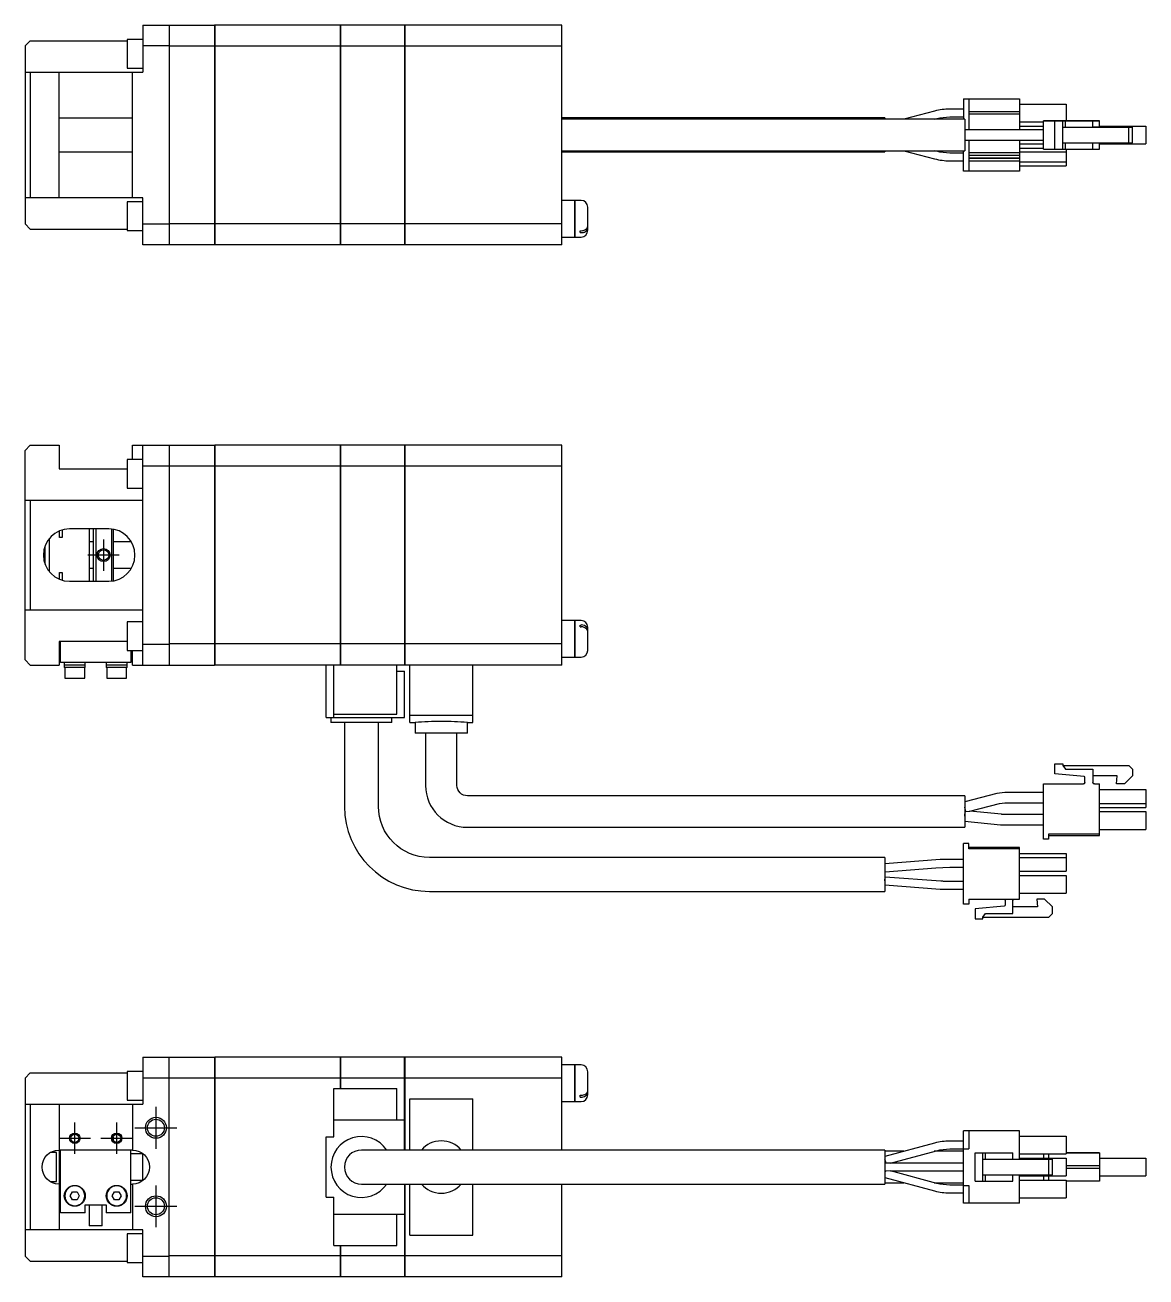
# Model space of a CAD drawing. Extents: x 0 to 716, y -8 to 249.
# Drawn here: x 145.5 to 359.6, y 10 to 249.2 of the extents above; entities that cross this region are included whole.
import ezdxf

# ---------------------------------------------------------------- set-up
doc = ezdxf.new("R2010")
doc.units = 0
doc.header["$LTSCALE"] = 0.5
doc.linetypes.add('CENTER', pattern=[50.8, 31.75, -6.35, 6.35, -6.35])
for name, color, linetype in [('MSM_CENTER', 1, 'CENTER'), ('MSM_CONTINUOUS', 7, 'CONTINUOUS'), ('MSM_NARROW', 5, 'CONTINUOUS')]:
    doc.layers.add(name, color=color, linetype=linetype)

msp = doc.modelspace()

# ---------------------------------------------------------------- linework, layer by layer
at = {"layer": 'MSM_CENTER'}
for p, q in [((160.49, 150.9), (160.49, 144.9)), ((160.49, 150.9), (160.49, 144.9)), ((163.49, 147.9), (157.49, 147.9)), ((163.49, 147.9), (157.49, 147.9)), ((170.49, 42.5), (170.49, 34.5)), ((154.99, 33.5), (154.99, 39.5)), ((162.99, 33.5), (162.99, 39.5)), ((166.49, 38.5), (174.49, 38.5)), ((151.99, 36.5), (157.99, 36.5)), ((159.99, 36.5), (165.99, 36.5)), ((170.49, 27.5), (170.49, 19.5)), ((166.49, 23.5), (174.49, 23.5))]:
    msp.add_line(p, q, dxfattribs=at)
at = {"layer": 'MSM_CONTINUOUS'}
for p, q in [((167.99, 249.15), (167.99, 240.15)), ((167.99, 249.15), (181.69, 249.15)), ((172.99, 249.15), (172.99, 207.15)), ((181.69, 249.15), (181.69, 207.15)), ((181.74, 249.1), (181.69, 249.1)), ((181.74, 249.15), (181.74, 207.15)), ((205.69, 249.15), (181.74, 249.15)), ((205.69, 249.15), (205.69, 207.15)), ((205.74, 249.1), (205.69, 249.1)), ((217.99, 249.15), (205.74, 249.15)), ((205.74, 249.15), (205.74, 207.15)), ((217.99, 249.15), (217.99, 207.15)), ((218.04, 249.1), (217.99, 249.1)), ((247.99, 249.15), (218.04, 249.15)), ((218.04, 249.15), (218.04, 207.15)), ((247.99, 207.15), (247.99, 249.15)), ((164.99, 246.4), (164.99, 240.9)), ((167.99, 246.4), (164.99, 246.4)), ((146.49, 246.15), (145.49, 245.15)), ((145.49, 245.15), (145.49, 211.15)), ((146.49, 246.15), (164.99, 246.15)), ((172.99, 245.15), (167.99, 245.15)), ((181.69, 245.12), (172.99, 245.12)), ((181.74, 244.86), (181.69, 244.86)), ((205.69, 245.12), (181.74, 245.12)), ((205.74, 244.86), (205.69, 244.86)), ((217.99, 245.12), (205.74, 245.12)), ((218.04, 244.86), (217.99, 244.86)), ((247.99, 245.12), (218.04, 245.12)), ((145.49, 240.15), (167.99, 240.15)), ((146.49, 240.15), (146.49, 216.15)), ((151.99, 216.15), (151.99, 240.15)), ((164.99, 240.9), (167.99, 240.9)), ((165.99, 216.15), (165.99, 240.15)), ((324.74, 235.05), (335.44, 235.05)), ((324.74, 235.05), (324.74, 231.15)), ((325.74, 235.05), (325.74, 229.15)), ((335.44, 235.05), (335.44, 229.15)), ((319.23, 232.72), (313.37, 231.15)), ((324.74, 233.1), (322.1, 233.1)), ((335.44, 232.6), (325.74, 232.6)), ((335.44, 232.1), (325.74, 232.1)), ((335.44, 234.05), (344.34, 234.05)), ((344.34, 234.05), (344.34, 230.85)), ((165.99, 231.36), (151.99, 231.36)), ((309.74, 231.4), (247.99, 231.4)), ((324.99, 231.15), (247.99, 231.15)), ((309.74, 231.4), (309.74, 231.15)), ((319.16, 231.15), (319.62, 231.27)), ((322.1, 231.6), (324.74, 231.6)), ((324.99, 231.15), (324.99, 225.15)), ((335.44, 230.65), (339.99, 230.65)), ((335.44, 229.85), (339.99, 229.85)), ((339.99, 230.85), (347.64, 230.85)), ((340.99, 230.85), (339.99, 230.85)), ((339.99, 225.45), (339.99, 230.85)), ((350.69, 230.85), (340.99, 230.85)), ((342.19, 230.85), (343.69, 230.85)), ((347.76, 230.85), (342.19, 230.85)), ((342.19, 225.45), (342.19, 230.85)), ((343.69, 230.85), (344.19, 230.85)), ((343.69, 225.45), (343.69, 230.85)), ((343.69, 229.65), (344.19, 229.65)), ((343.69, 229.65), (356.29, 229.65)), ((344.19, 230.85), (349.44, 230.85)), ((344.19, 229.65), (344.19, 230.85)), ((344.19, 229.65), (349.44, 229.65)), ((347.64, 230.85), (347.94, 230.85)), ((347.94, 230.85), (347.76, 230.85)), ((349.44, 230.85), (349.74, 230.85)), ((349.44, 229.65), (349.44, 230.85)), ((354.12, 229.65), (349.44, 229.65)), ((349.74, 229.65), (349.44, 229.65)), ((349.74, 230.85), (350.69, 230.85)), ((350.69, 229.65), (350.69, 230.85)), ((350.69, 229.85), (359.59, 229.85)), ((350.69, 229.85), (359.59, 229.85)), ((350.69, 229.85), (359.59, 229.85)), ((353.99, 229.65), (354.12, 229.65)), ((355.49, 229.65), (353.99, 229.65)), ((356.99, 229.65), (355.49, 229.65)), ((356.29, 226.65), (356.29, 229.65)), ((356.29, 229.65), (356.99, 229.65)), ((356.99, 226.65), (356.99, 229.65)), ((359.59, 229.85), (359.59, 226.45)), ((331.37, 229.15), (324.99, 229.15)), ((331.89, 229.15), (324.99, 229.15)), ((332.63, 229.15), (331.37, 229.15)), ((332.08, 229.15), (331.89, 229.15)), ((339.99, 229.15), (332.08, 229.15)), ((339.99, 229.15), (332.63, 229.15)), ((151.99, 224.94), (165.99, 224.94)), ((247.99, 225.15), (324.99, 225.15)), ((247.99, 224.9), (309.74, 224.9)), ((309.74, 225.15), (309.74, 224.9)), ((313.37, 225.15), (319.22, 223.58)), ((319.61, 225.03), (319.16, 225.15)), ((324.74, 221.25), (324.74, 225.15)), ((324.99, 227.15), (331.37, 227.15)), ((325.74, 227.15), (325.74, 221.25)), ((331.37, 227.15), (332.63, 227.15)), ((332.63, 227.15), (339.99, 227.15)), ((335.44, 227.15), (335.44, 221.25)), ((335.44, 226.45), (339.99, 226.45)), ((335.44, 225.65), (339.99, 225.65)), ((335.44, 224.9), (344.34, 224.9)), ((339.99, 225.45), (342.19, 225.45)), ((342.19, 225.45), (343.69, 225.45)), ((343.69, 226.65), (356.29, 226.65)), ((343.69, 225.45), (344.19, 225.45)), ((344.19, 225.45), (344.19, 226.65)), ((344.19, 225.45), (349.44, 225.45)), ((344.34, 225.45), (344.34, 222.25)), ((349.44, 225.45), (349.44, 226.65)), ((349.44, 225.45), (349.74, 225.45)), ((349.74, 225.45), (350.69, 225.45)), ((350.69, 225.45), (350.69, 226.65)), ((350.69, 226.45), (359.59, 226.45)), ((356.29, 226.65), (356.99, 226.65)), ((324.74, 224.7), (322.11, 224.7)), ((322.11, 223.2), (324.74, 223.2)), ((335.44, 224.75), (325.74, 224.75)), ((335.44, 224.25), (325.74, 224.25)), ((335.44, 224.2), (325.74, 224.2)), ((335.44, 223.7), (325.74, 223.7)), ((335.44, 223.65), (325.74, 223.65)), ((335.44, 223.15), (325.74, 223.15)), ((335.44, 223), (344.34, 223)), ((335.44, 221.25), (324.74, 221.25)), ((335.44, 222.25), (344.34, 222.25)), ((167.99, 216.15), (145.49, 216.15)), ((164.99, 215.4), (164.99, 209.9)), ((167.99, 215.4), (164.99, 215.4)), ((167.99, 207.15), (167.99, 216.15)), ((250.49, 215.65), (247.99, 215.65)), ((250.49, 208.65), (250.49, 215.65)), ((250.54, 215.6), (250.49, 215.6)), ((250.54, 208.65), (250.54, 215.65)), ((251.69, 215.65), (250.54, 215.65)), ((252.99, 209.95), (252.99, 214.35)), ((145.49, 211.15), (146.49, 210.15)), ((167.99, 211.15), (172.99, 211.15)), ((181.69, 211.18), (172.99, 211.18)), ((181.74, 211.44), (181.69, 211.44)), ((205.69, 211.18), (181.74, 211.18)), ((205.74, 211.44), (205.69, 211.44)), ((217.99, 211.18), (205.74, 211.18)), ((218.04, 211.44), (217.99, 211.44)), ((247.99, 211.18), (218.04, 211.18)), ((146.49, 210.15), (164.99, 210.15)), ((164.99, 209.9), (167.99, 209.9)), ((247.99, 208.65), (250.49, 208.65)), ((250.49, 208.7), (250.54, 208.7)), ((250.54, 208.65), (251.69, 208.65)), ((251.49, 209.5), (251.49, 209.86)), ((251.49, 209.86), (251.69, 209.86)), ((251.49, 209.5), (251.69, 209.5)), ((181.69, 207.15), (167.99, 207.15)), ((181.74, 207.2), (181.69, 207.2)), ((205.69, 207.15), (181.74, 207.15)), ((205.74, 207.2), (205.69, 207.2)), ((217.99, 207.15), (205.74, 207.15)), ((218.04, 207.2), (217.99, 207.2)), ((247.99, 207.15), (218.04, 207.15)), ((146.49, 168.9), (145.49, 167.9)), ((145.49, 127.9), (145.49, 167.9)), ((146.49, 168.9), (151.99, 168.9)), ((151.99, 168.9), (151.99, 164.4)), ((165.99, 166.15), (165.99, 168.9)), ((165.99, 168.9), (181.69, 168.9)), ((167.99, 126.9), (167.99, 168.9)), ((172.99, 168.9), (172.99, 126.9)), ((181.69, 168.9), (181.69, 126.9)), ((181.74, 168.85), (181.69, 168.85)), ((205.69, 168.9), (181.74, 168.9)), ((181.74, 168.9), (181.74, 126.9)), ((205.69, 168.9), (205.69, 126.9)), ((205.74, 168.85), (205.69, 168.85)), ((217.99, 168.9), (205.74, 168.9)), ((205.74, 168.9), (205.74, 126.9)), ((217.99, 168.9), (217.99, 126.9)), ((218.04, 168.85), (217.99, 168.85)), ((247.99, 168.9), (218.04, 168.9)), ((218.04, 168.9), (218.04, 126.9)), ((247.99, 126.9), (247.99, 168.9)), ((164.99, 166.15), (164.99, 160.65)), ((167.99, 166.15), (164.99, 166.15)), ((151.99, 164.4), (164.99, 164.4)), ((172.99, 164.9), (167.99, 164.9)), ((181.69, 164.87), (172.99, 164.87)), ((181.74, 164.61), (181.69, 164.61)), ((205.69, 164.87), (181.74, 164.87)), ((205.74, 164.61), (205.69, 164.61)), ((217.99, 164.87), (205.74, 164.87)), ((218.04, 164.61), (217.99, 164.61)), ((247.99, 164.87), (218.04, 164.87)), ((164.99, 160.65), (167.99, 160.65)), ((145.49, 158.4), (167.99, 158.4)), ((146.49, 158.4), (146.49, 137.4)), ((150.09, 151.02), (150.09, 144.77)), ((152.09, 151.23), (152.09, 152.52)), ((152.59, 151.25), (152.09, 151.25)), ((152.59, 151.23), (152.09, 151.23)), ((152.59, 152.7), (152.59, 151.23)), ((161.49, 152.9), (153.99, 152.9)), ((157.79, 142.9), (157.79, 152.9)), ((158.49, 152.9), (158.49, 142.9)), ((158.99, 152.9), (158.99, 142.9)), ((162.09, 142.93), (162.09, 152.86)), ((162.29, 152.83), (162.29, 142.96)), ((149.29, 149.15), (149.15, 149.15)), ((149.29, 149.6), (149.29, 146.19)), ((158.49, 150.4), (157.79, 150.4)), ((165.82, 150.4), (162.29, 150.4)), ((149.15, 146.65), (149.29, 146.65)), ((152.09, 143.27), (152.09, 144.56)), ((152.09, 144.56), (152.59, 144.56)), ((152.09, 144.54), (152.59, 144.54)), ((152.59, 144.56), (152.59, 143.1)), ((157.79, 145.4), (158.49, 145.4)), ((162.29, 145.4), (165.82, 145.4)), ((153.99, 142.9), (161.49, 142.9)), ((167.99, 137.4), (145.49, 137.4)), ((164.99, 135.15), (164.99, 129.65)), ((167.99, 135.15), (164.99, 135.15)), ((250.49, 135.4), (247.99, 135.4)), ((250.49, 128.4), (250.49, 135.4)), ((250.54, 135.35), (250.49, 135.35)), ((250.54, 128.4), (250.54, 135.4)), ((251.69, 135.4), (250.54, 135.4)), ((251.49, 134.54), (251.69, 134.54)), ((251.49, 134.19), (251.49, 134.54)), ((251.49, 134.19), (251.69, 134.19)), ((252.99, 129.7), (252.99, 134.1)), ((164.99, 131.4), (151.99, 131.4)), ((151.99, 131.4), (151.99, 126.9)), ((152.29, 127.4), (152.29, 131.4)), ((164.99, 129.65), (167.99, 129.65)), ((165.69, 129.65), (165.69, 127.4)), ((165.99, 126.9), (165.99, 129.65)), ((167.99, 130.9), (172.99, 130.9)), ((181.69, 130.93), (172.99, 130.93)), ((181.74, 131.18), (181.69, 131.18)), ((205.69, 130.93), (181.74, 130.93)), ((205.74, 131.18), (205.69, 131.18)), ((217.99, 130.93), (205.74, 130.93)), ((218.04, 131.18), (217.99, 131.18)), ((247.99, 130.93), (218.04, 130.93)), ((145.49, 127.9), (146.49, 126.9)), ((146.49, 126.9), (151.99, 126.9)), ((165.69, 127.4), (152.29, 127.4)), ((152.99, 127.4), (152.99, 126.4)), ((156.99, 126.9), (152.99, 126.9)), ((156.99, 126.4), (156.99, 127.4)), ((160.99, 127.4), (160.99, 126.4)), ((164.99, 126.9), (160.99, 126.9)), ((164.99, 126.4), (164.99, 127.4)), ((165.99, 126.9), (181.69, 126.9)), ((181.74, 126.95), (181.69, 126.95)), ((217.99, 126.9), (181.74, 126.9)), ((202.99, 116.9), (202.99, 126.9)), ((204.49, 116.9), (204.49, 126.9)), ((205.74, 126.95), (205.69, 126.95)), ((216.49, 117.5), (216.49, 126.9)), ((218.04, 126.95), (217.99, 126.95)), ((247.99, 126.9), (218.04, 126.9)), ((218.99, 115.9), (218.99, 126.9)), ((230.99, 115.9), (230.99, 126.9)), ((247.99, 128.4), (250.49, 128.4)), ((250.49, 128.45), (250.54, 128.45)), ((250.54, 128.4), (251.69, 128.4)), ((156.99, 126.4), (152.99, 126.4)), ((153.09, 126.4), (153.09, 124.4)), ((153.09, 124.4), (156.89, 124.4)), ((156.89, 124.4), (156.89, 126.4)), ((164.99, 126.4), (160.99, 126.4)), ((161.09, 126.4), (161.09, 124.4)), ((161.09, 124.4), (164.89, 124.4)), ((164.89, 124.4), (164.89, 126.4)), ((216.49, 125.7), (217.99, 125.7)), ((217.99, 116.9), (217.99, 125.7)), ((204.49, 117.5), (216.49, 117.5)), ((218.99, 117.33), (230.99, 117.33)), ((202.99, 116.9), (217.99, 116.9)), ((203.92, 116.9), (203.92, 115.9)), ((215.56, 115.9), (203.92, 115.9)), ((206.49, 115.9), (206.49, 99.9)), ((212.99, 99.9), (212.99, 115.9)), ((215.56, 115.9), (215.56, 116.9)), ((218.99, 115.9), (219.99, 115.9)), ((219.99, 115.9), (219.99, 113.9)), ((229.99, 115.9), (230.99, 115.9)), ((229.99, 113.9), (229.99, 115.9)), ((229.99, 113.9), (219.99, 113.9)), ((221.99, 113.9), (221.99, 103.9)), ((227.99, 103.9), (227.99, 113.9)), ((342.19, 108), (343.69, 108)), ((342.19, 106.08), (342.19, 108)), ((342.19, 108), (343.69, 108)), ((343.69, 108), (343.69, 107.7)), ((343.69, 107.7), (344.19, 107)), ((343.69, 107.7), (344.19, 107)), ((343.69, 107.7), (356.29, 107.7)), ((343.69, 107.7), (356.29, 107.7)), ((356.29, 107.7), (356.99, 107)), ((356.29, 107.7), (356.99, 107)), ((347.76, 105.59), (342.19, 106.08)), ((344.19, 107), (349.44, 107)), ((344.19, 107), (349.44, 107)), ((347.94, 104.5), (347.94, 105.4)), ((349.44, 107), (349.44, 104.5)), ((354.12, 105.7), (349.44, 105.7)), ((353.99, 104.2), (354.12, 105.7)), ((353.99, 104.2), (354.12, 105.7)), ((356.99, 105.7), (355.49, 104.2)), ((356.99, 107), (356.99, 105.7)), ((339.99, 104.2), (347.64, 104.2)), ((339.99, 93.6), (339.99, 104.2)), ((339.99, 104.2), (347.64, 104.2)), ((347.64, 104.2), (347.64, 104.2)), ((349.74, 104.2), (349.73, 104.2)), ((349.74, 104.2), (350.69, 104.2)), ((349.74, 104.2), (350.69, 104.2)), ((350.69, 94.35), (350.69, 104.2)), ((350.69, 103.1), (359.59, 103.1)), ((350.69, 103.1), (359.59, 103.1)), ((355.49, 104.2), (353.99, 104.2)), ((359.59, 103.1), (359.59, 99.7)), ((324.99, 101.9), (229.99, 101.9)), ((331.12, 102.38), (324.99, 100.78)), ((324.99, 101.9), (324.99, 95.9)), ((332.63, 102.57), (331.12, 102.38)), ((331.62, 100.44), (332.63, 100.57)), ((339.99, 102.57), (332.63, 102.57)), ((332.63, 100.57), (339.99, 100.57)), ((350.69, 100.45), (359.59, 100.45)), ((325.21, 98.9), (324.99, 99.75)), ((324.99, 98.05), (325.08, 99.04)), ((325.17, 99.03), (325.08, 99.04)), ((325.21, 98.9), (325.93, 98.96)), ((325.93, 98.96), (331.62, 100.44)), ((331.99, 98.38), (325.93, 98.96)), ((332.08, 98.37), (331.99, 98.38)), ((339.99, 98.37), (332.08, 98.37)), ((350.69, 99.7), (359.59, 99.7)), ((350.69, 98.9), (359.59, 98.9)), ((350.69, 98.9), (359.59, 98.9)), ((359.59, 98.9), (359.59, 95.5)), ((229.99, 95.9), (324.99, 95.9)), ((324.99, 97.04), (331.8, 96.38)), ((331.8, 96.38), (332.08, 96.37)), ((332.08, 96.37), (339.99, 96.37)), ((340.99, 93.6), (339.99, 93.6)), ((350.69, 94.6), (340.99, 94.6)), ((340.99, 94.6), (340.99, 93.6)), ((340.99, 94.35), (350.69, 94.35)), ((350.69, 95.5), (359.59, 95.5)), ((324.74, 81.2), (324.74, 92.8)), ((325.74, 92.8), (324.74, 92.8)), ((325.74, 91.8), (325.74, 92.8)), ((335.44, 92.05), (325.74, 92.05)), ((335.44, 91.8), (325.74, 91.8)), ((335.44, 82.2), (335.44, 92.05)), ((335.44, 90.9), (344.34, 90.9)), ((344.34, 90.9), (344.34, 87.5)), ((309.74, 90.15), (222.74, 90.15)), ((309.74, 90.15), (309.74, 83.65)), ((320.28, 89.74), (309.74, 88.9)), ((324.74, 89.77), (321.14, 89.77)), ((335.44, 90.15), (344.34, 90.15)), ((309.74, 85.65), (309.79, 86.39)), ((320.42, 85.6), (309.79, 86.39)), ((309.8, 87.4), (319.48, 88.17)), ((319.48, 88.17), (322.11, 88.27)), ((322.11, 88.27), (324.74, 88.27)), ((335.44, 87.5), (344.34, 87.5)), ((335.44, 86.7), (344.34, 86.7)), ((344.34, 86.7), (344.34, 83.3)), ((309.74, 84.89), (320.31, 84.1)), ((324.74, 85.57), (321.11, 85.57)), ((321.11, 84.07), (324.74, 84.07)), ((222.74, 83.65), (309.74, 83.65)), ((325.74, 82.2), (335.44, 82.2)), ((325.74, 82.2), (325.74, 81.2)), ((332.69, 81.9), (332.69, 81)), ((334.19, 79.4), (334.19, 81.9)), ((335.44, 83.3), (344.34, 83.3)), ((338.74, 82.2), (338.87, 80.7)), ((340.24, 82.2), (338.74, 82.2)), ((341.74, 80.7), (340.24, 82.2)), ((325.74, 81.2), (324.74, 81.2)), ((332.51, 80.8), (326.94, 80.31)), ((326.94, 80.31), (326.94, 78.4)), ((328.44, 78.7), (328.94, 79.4)), ((328.94, 79.4), (334.19, 79.4)), ((338.87, 80.7), (334.19, 80.7)), ((341.04, 78.7), (341.74, 79.4)), ((341.74, 79.4), (341.74, 80.7)), ((326.94, 78.4), (328.44, 78.4)), ((328.44, 78.4), (328.44, 78.7)), ((328.44, 78.7), (341.04, 78.7)), ((167.99, 52), (167.99, 43)), ((167.99, 52), (181.69, 52)), ((172.99, 10), (172.99, 52)), ((181.69, 52), (181.69, 10)), ((181.74, 51.95), (181.69, 51.95)), ((205.69, 52), (181.74, 52)), ((181.74, 52), (181.74, 10)), ((205.69, 52), (205.69, 46)), ((205.74, 51.95), (205.69, 51.95)), ((217.99, 52), (205.74, 52)), ((205.74, 52), (205.74, 46)), ((217.99, 34.25), (217.99, 52)), ((218.04, 51.95), (217.99, 51.95)), ((247.99, 52), (218.04, 52)), ((218.04, 52), (218.04, 34.25)), ((247.99, 34.25), (247.99, 52)), ((250.49, 50.5), (247.99, 50.5)), ((250.49, 43.5), (250.49, 50.5)), ((250.54, 50.45), (250.49, 50.45)), ((251.69, 50.5), (250.54, 50.5)), ((250.54, 43.5), (250.54, 50.5)), ((146.49, 49), (145.49, 48)), ((145.49, 48), (145.49, 14)), ((146.49, 49), (164.99, 49)), ((164.99, 49.25), (164.99, 43.75)), ((167.99, 49.25), (164.99, 49.25)), ((172.99, 48), (167.99, 48)), ((181.69, 47.97), (172.99, 47.97)), ((205.69, 47.97), (181.74, 47.97)), ((217.99, 47.97), (205.74, 47.97)), ((247.99, 47.97), (218.04, 47.97)), ((252.99, 44.8), (252.99, 49.2)), ((181.74, 47.71), (181.69, 47.71)), ((204.49, 36.78), (204.49, 46)), ((204.49, 46), (216.49, 46)), ((205.74, 47.71), (205.69, 47.71)), ((216.49, 40), (216.49, 46)), ((218.04, 47.71), (217.99, 47.71)), ((164.99, 43.75), (167.99, 43.75)), ((218.99, 34.25), (218.99, 44)), ((218.99, 44), (230.99, 44)), ((230.99, 34.25), (230.99, 44)), ((247.99, 43.5), (250.49, 43.5)), ((250.49, 43.55), (250.54, 43.55)), ((250.54, 43.5), (251.69, 43.5)), ((251.49, 44.71), (251.69, 44.71)), ((251.49, 44.35), (251.49, 44.71)), ((251.49, 44.35), (251.69, 44.35)), ((145.49, 43), (167.99, 43)), ((146.49, 43), (146.49, 19)), ((151.99, 43), (151.99, 34.25)), ((165.99, 43), (165.99, 34.25)), ((204.49, 40), (217.99, 40)), ((162.29, 36.8), (162.27, 36.82)), ((162.29, 36.8), (162.29, 36.15)), ((202.99, 25.22), (202.99, 36.78)), ((202.99, 36.78), (204.49, 36.78)), ((324.74, 35.95), (322.11, 35.95)), ((324.74, 24.1), (324.74, 37.9)), ((335.44, 37.9), (324.74, 37.9)), ((325.74, 37.9), (325.74, 34.5)), ((335.44, 32.5), (335.44, 37.9)), ((335.44, 36.9), (344.34, 36.9)), ((344.34, 36.9), (344.34, 33.5)), ((151.49, 33.75), (150.26, 33.75)), ((151.49, 28.25), (151.49, 33.75)), ((165.99, 34.25), (151.99, 34.25)), ((152.09, 27.75), (152.09, 34.25)), ((152.29, 22.25), (152.29, 34.25)), ((165.69, 22.25), (165.69, 34.25)), ((167.99, 33.5), (165.69, 33.5)), ((167.99, 28.44), (167.99, 33.56)), ((309.74, 34.25), (209.74, 34.25)), ((319.22, 35.57), (309.74, 33.03)), ((309.74, 34.25), (309.74, 27.75)), ((313.37, 34), (309.74, 34)), ((310.77, 31.75), (319.61, 34.12)), ((324.74, 34), (319.16, 34)), ((322.11, 34.45), (324.74, 34.45)), ((324.74, 34.5), (325.74, 34.5)), ((326.94, 28.3), (326.94, 33.7)), ((326.94, 33.7), (334.19, 33.7)), ((328.44, 28.3), (328.44, 33.7)), ((328.94, 32.5), (328.94, 33.7)), ((334.19, 32.5), (334.19, 33.7)), ((335.44, 33.5), (344.34, 33.5)), ((339.99, 33.5), (339.99, 32.7)), ((340.99, 33.5), (340.99, 32.7)), ((344.34, 33.7), (347.64, 33.7)), ((347.76, 33.7), (344.34, 33.7)), ((344.34, 33.7), (349.44, 33.7)), ((350.69, 33.7), (344.34, 33.7)), ((347.64, 33.7), (347.94, 33.7)), ((347.94, 33.7), (347.76, 33.7)), ((349.44, 33.7), (349.74, 33.7)), ((349.74, 33.7), (350.69, 33.7)), ((350.69, 33.7), (350.69, 28.3)), ((324.74, 31.75), (309.74, 31.75)), ((328.44, 32.5), (341.74, 32.5)), ((335.44, 32.7), (344.34, 32.7)), ((341.04, 29.5), (341.04, 32.5)), ((341.74, 29.5), (341.74, 32.5)), ((344.34, 32.7), (344.34, 29.3)), ((350.69, 31.25), (344.34, 31.25)), ((350.69, 32.7), (359.59, 32.7)), ((350.69, 32.7), (359.59, 32.7)), ((350.69, 32.7), (359.59, 32.7)), ((359.59, 32.7), (359.59, 29.3)), ((309.74, 30.25), (309.83, 30.25)), ((309.74, 28.97), (319.23, 26.43)), ((309.87, 30.36), (310.77, 30.25)), ((310.77, 30.25), (324.74, 30.25)), ((319.62, 27.88), (310.77, 30.25)), ((328.44, 29.5), (341.74, 29.5)), ((328.94, 28.3), (328.94, 29.5)), ((334.19, 28.3), (334.19, 29.5)), ((335.44, 24.1), (335.44, 29.5)), ((335.44, 29.3), (344.34, 29.3)), ((339.99, 29.3), (339.99, 28.5)), ((340.99, 29.3), (340.99, 28.5)), ((350.69, 30.75), (344.34, 30.75)), ((350.69, 29.3), (359.59, 29.3)), ((150.26, 28.25), (151.49, 28.25)), ((151.99, 27.75), (151.99, 19)), ((151.99, 27.75), (152.29, 27.75)), ((165.69, 28.5), (167.99, 28.5)), ((165.69, 27.75), (165.99, 27.75)), ((165.99, 27.75), (165.99, 19)), ((209.74, 27.75), (309.74, 27.75)), ((217.99, 27.75), (217.99, 10)), ((218.04, 27.75), (218.04, 10)), ((218.99, 18), (218.99, 27.75)), ((230.99, 18), (230.99, 27.75)), ((247.99, 10), (247.99, 27.75)), ((309.74, 28), (313.37, 28)), ((319.16, 28), (324.74, 28)), ((324.74, 27.55), (322.1, 27.55)), ((324.74, 27.5), (325.74, 27.5)), ((325.74, 27.5), (325.74, 24.1)), ((326.94, 28.3), (334.19, 28.3)), ((335.44, 28.5), (344.34, 28.5)), ((344.34, 28.5), (344.34, 25.1)), ((350.69, 28.3), (344.34, 28.3)), ((154.12, 25.5), (154.56, 26.25)), ((154.56, 24.75), (154.12, 25.5)), ((154.56, 26.25), (155.42, 26.25)), ((155.42, 24.75), (154.56, 24.75)), ((155.42, 26.25), (155.85, 25.5)), ((155.85, 25.5), (155.42, 24.75)), ((162.12, 25.5), (162.56, 26.25)), ((162.56, 24.75), (162.12, 25.5)), ((162.56, 26.25), (163.42, 26.25)), ((163.42, 24.75), (162.56, 24.75)), ((163.42, 26.25), (163.85, 25.5)), ((163.85, 25.5), (163.42, 24.75)), ((202.99, 25.22), (204.49, 25.22)), ((204.49, 16), (204.49, 25.22)), ((322.1, 26.05), (324.74, 26.05)), ((335.44, 24.1), (324.74, 24.1)), ((335.44, 25.1), (344.34, 25.1)), ((156.99, 22.25), (152.29, 22.25)), ((156.99, 23.75), (160.99, 23.75)), ((156.99, 22.25), (156.99, 23.75)), ((157.74, 23.75), (157.74, 19.75)), ((160.24, 19.75), (160.24, 23.75)), ((160.99, 23.75), (160.99, 22.25)), ((165.69, 22.25), (160.99, 22.25)), ((204.49, 22), (217.99, 22)), ((216.49, 16), (216.49, 22)), ((160.24, 19.75), (157.74, 19.75)), ((167.99, 19), (145.49, 19)), ((164.99, 18.25), (164.99, 12.75)), ((167.99, 18.25), (164.99, 18.25)), ((167.99, 10), (167.99, 19)), ((218.99, 18), (230.99, 18)), ((204.49, 16), (216.49, 16)), ((205.69, 16), (205.69, 10)), ((205.74, 16), (205.74, 10)), ((145.49, 14), (146.49, 13)), ((146.49, 13), (164.99, 13)), ((164.99, 12.75), (167.99, 12.75)), ((167.99, 14), (172.99, 14)), ((181.69, 14.03), (172.99, 14.03)), ((181.74, 14.29), (181.69, 14.29)), ((205.69, 14.03), (181.74, 14.03)), ((205.74, 14.29), (205.69, 14.29)), ((217.99, 14.03), (205.74, 14.03)), ((218.04, 14.29), (217.99, 14.29)), ((247.99, 14.03), (218.04, 14.03)), ((181.69, 10), (167.99, 10)), ((181.74, 10.05), (181.69, 10.05)), ((205.69, 10), (181.74, 10)), ((205.74, 10.05), (205.69, 10.05)), ((217.99, 10), (205.74, 10)), ((218.04, 10.05), (217.99, 10.05)), ((247.99, 10), (218.04, 10))]:
    msp.add_line(p, q, dxfattribs=at)
for centre, radius in [((160.49, 147.9), 1.01), ((170.49, 38.5), 1.62), ((154.99, 36.5), 0.783), ((162.99, 36.5), 0.783), ((154.99, 25.5), 2), ((162.99, 25.5), 2), ((170.49, 23.5), 1.62)]:
    msp.add_circle(centre, radius, dxfattribs=at)
at = {"layer": 'MSM_CONTINUOUS', "extrusion": (0, 0, -1)}
for centre in [(-154.99, 25.5), (-162.99, 25.5)]:
    msp.add_circle(centre, 1.9, dxfattribs=at)
at = {"layer": 'MSM_CONTINUOUS'}
for centre, radius, start, end in [((322.11, 221.95), 11.15, 89.9911, 105.0006), ((322.11, 234.36), 11.15, 255.0015, 270.0068), ((251.69, 214.35), 1.3, 0, 90), ((252.18, 210.82), 0.809, 303.6126, 357.2927), ((251.71, 211.47), 1.61, 269.2584, 304.7863), ((251.69, 209.95), 1.3, 270, 360), ((251.85, 210.59), 1.1, 261.3816, 307.7869), ((252.1, 210.5), 0.891, 298.7486, 355.0367), ((153.99, 147.9), 5, 90, 270), ((161.49, 147.9), 5, 270, 90), ((251.69, 134.1), 1.3, 0, 90), ((251.77, 133.14), 1.41, 41.3743, 92.8178), ((251.78, 132.8), 1.39, 42.8199, 93.04), ((252.24, 133.59), 0.751, 1.7681, 38.8955), ((252.23, 133.24), 0.754, 5.8166, 41.8939), ((251.69, 129.7), 1.3, 270, 360), ((225, 55.85), 60.26, 90.0102, 94.77), ((224.98, 55.88), 60.23, 85.2289, 89.9909), ((347.74, 105.4), 0.2, 0, 85), ((229.99, 103.9), 8, 180, 270), ((347.64, 104.5), 0.3, 270, 0), ((347.64, 104.5), 0.3, 270, 0), ((349.74, 104.5), 0.3, 180, 270), ((349.74, 104.5), 0.3, 180, 270), ((222.74, 99.9), 16.25, 180, 270), ((321.14, 79.02), 10.75, 90, 94.548), ((309.8, 87.48), 0.0804, 220.1431, 268.587), ((309.8, 86.32), 0.0766, 90.7721, 138.183), ((321.11, 94.82), 10.75, 265.7108, 270), ((251.69, 49.2), 1.3, 0, 90), ((252.18, 45.67), 0.809, 303.6126, 357.2927), ((251.71, 46.32), 1.61, 269.2584, 304.7863), ((251.69, 44.8), 1.3, 270, 360), ((251.71, 45.98), 1.63, 269.1061, 300.0625), ((252.1, 45.35), 0.891, 298.7486, 355.0367), ((209.74, 31), 5.82, 33.9465, 326.0534), ((224.99, 31), 5, 40.5416, 139.4584), ((322.11, 24.8), 11.15, 89.9911, 105.0006), ((209.74, 31), 3.25, 90, 270), ((302.58, 30.32), 7.47, 11.0416, 16.6791), ((318.94, 34.77), 9.6, 196.5259, 198.3158), ((314.55, 28.61), 4.99, 159.4752, 164.4516), ((224.99, 31), 5, 220.5416, 319.4584), ((322.1, 37.16), 11.11, 255, 270.006)]:
    msp.add_arc(centre, radius, start, end, dxfattribs=at)
at = {"layer": 'MSM_CONTINUOUS', "extrusion": (0, 0, -1)}
for centre, radius, start, end in [((-322.11, 221.95), 9.65, 75.0035, 90.008), ((-322.11, 234.35), 9.65, 269.9899, 284.9986), ((-229.99, 103.9), 2, 270, 0), ((-347.64, 104.5), 0.3, 180, 270), ((-347.64, 104.5), 0.3, 180, 270), ((-349.74, 104.5), 0.3, 270, 0), ((-349.74, 104.5), 0.3, 270, 0), ((-222.74, 99.9), 9.75, 270, 0), ((-321.11, 94.82), 9.25, 270, 274.2892), ((-332.39, 81.9), 0.3, 90, 180), ((-334.49, 81.9), 0.3, 0, 90), ((-332.49, 81), 0.2, 180, 265), ((-151.99, 31), 3.25, 270, 90), ((-165.99, 31), 3.25, 90, 270), ((-322.11, 24.8), 9.65, 75.0035, 90.008), ((-322.1, 37.16), 9.61, 269.9909, 285.0002)]:
    msp.add_arc(centre, radius, start, end, dxfattribs=at)
at = {"layer": 'MSM_NARROW'}
for centre, radius in [((160.49, 147.9), 1.25), ((170.49, 38.5), 2), ((154.99, 36.5), 1), ((162.99, 36.5), 1), ((170.49, 23.5), 2)]:
    msp.add_circle(centre, radius, dxfattribs=at)

doc.saveas('drawing.dxf')
